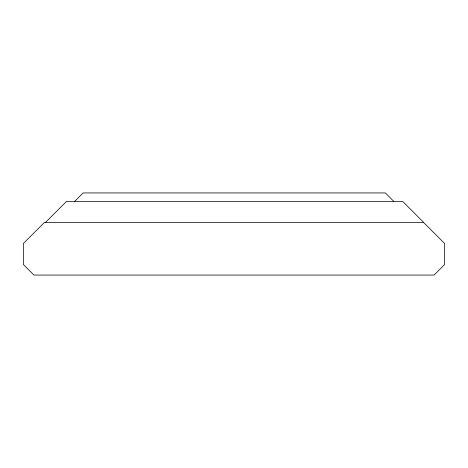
<?xml version="1.0" encoding="UTF-8"?>
<svg xmlns="http://www.w3.org/2000/svg" width="468" height="468" viewBox="0 0 468 468"><rect width="100%" height="100%" fill="white"/><g stroke="black" fill="none" stroke-linecap="round" stroke-linejoin="round"><path stroke-width="0.7" d="M45.507 222.417L66.579 201.357L402.609 201.357L423.675 222.417L44.472 222.417L23.4 243.477L23.4 264.537L33.936 275.067L434.064 275.067L444.6 264.537L444.6 243.477L423.528 222.417M74.699 201.357L83.14 192.933L385.328 192.933L393.769 201.357"/></g></svg>
